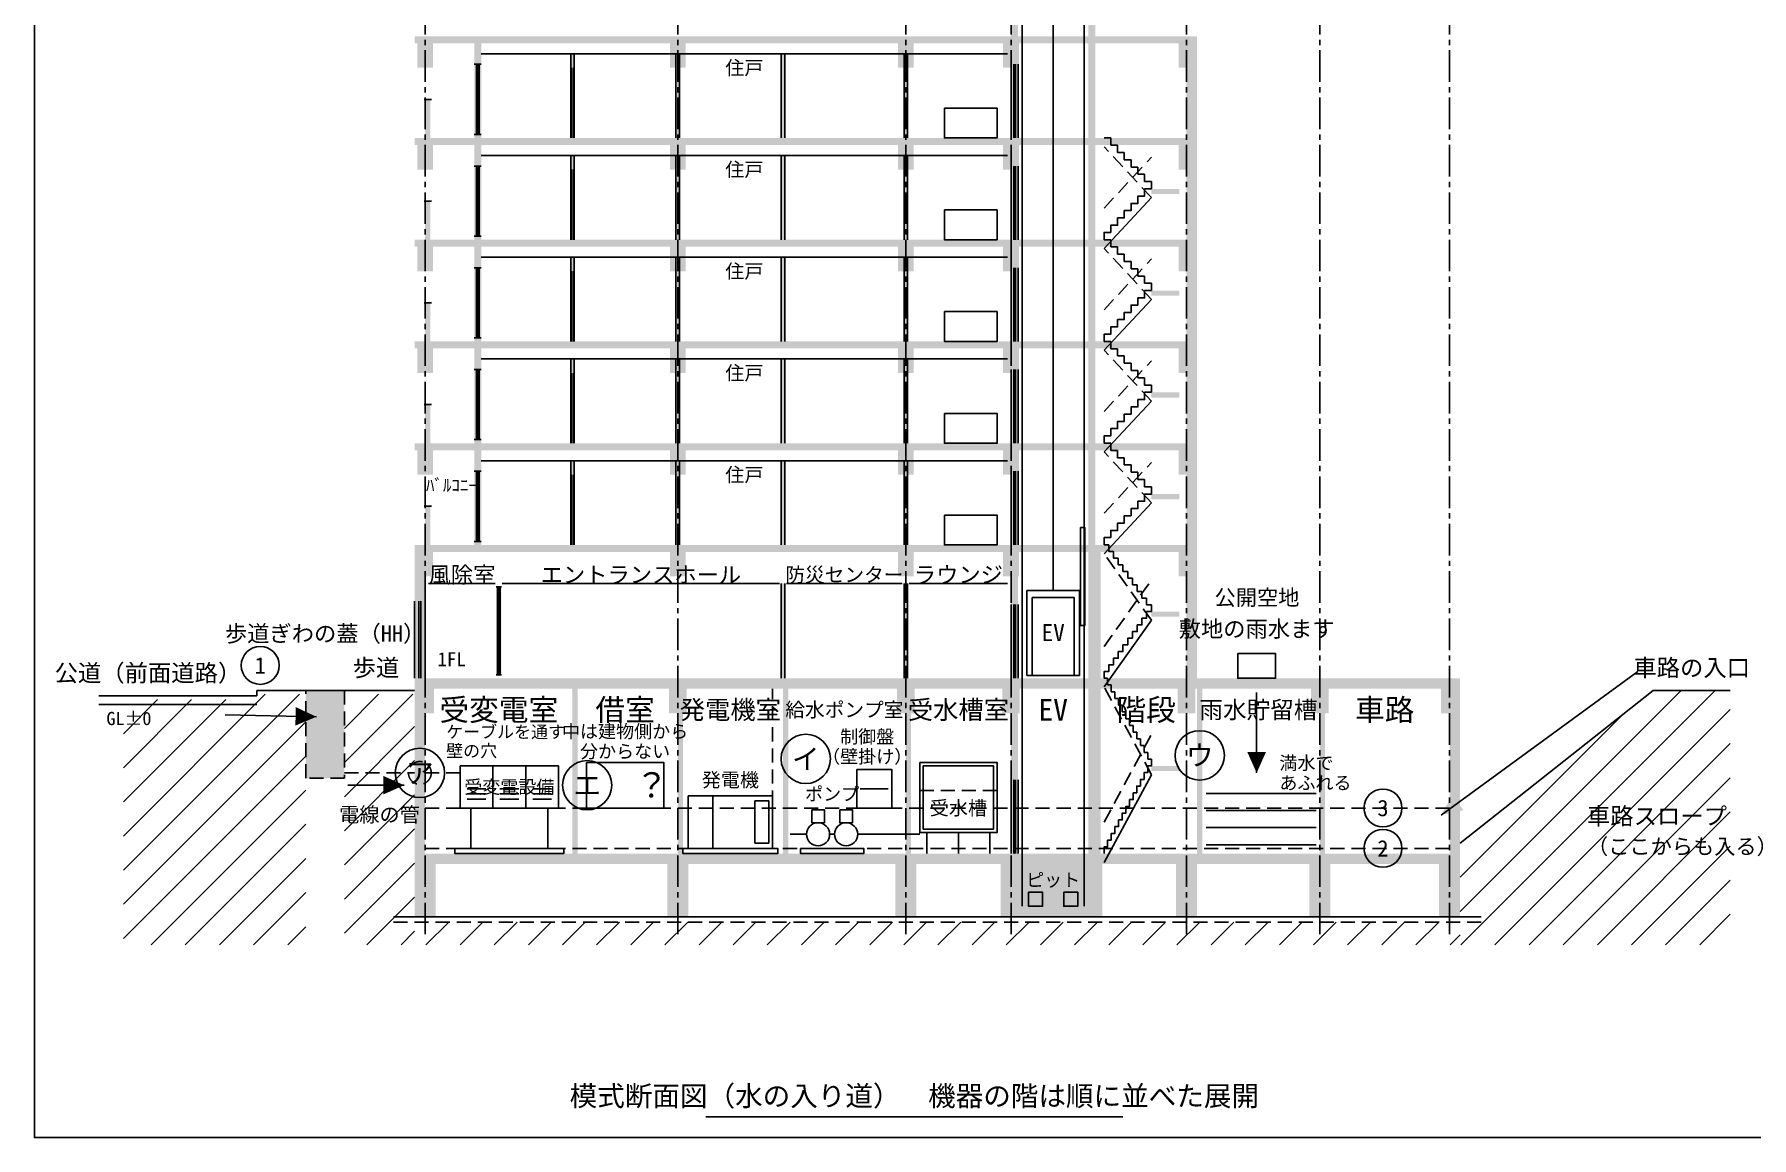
# Model space of a CAD drawing. Header units: millimetres. Extents: x 865 to 74811, y -52649 to -865.
# Drawn here: x 865 to 49811, y -52649 to -21197 of the extents above; entities that cross this region are included whole.
import ezdxf
from ezdxf.enums import TextEntityAlignment as Align

# ---------------------------------------------------------------- set-up
doc = ezdxf.new("R2010")
doc.units = ezdxf.units.MM
doc.linetypes.add('CENTER', pattern=[1350, 900, -150, 150, -150])
doc.linetypes.add('DASHED', pattern=[600, 400, -200])
for name, color, linetype in [('図枠', 7, 'CONTINUOUS'), ('地盤', 8, 'CONTINUOUS'), ('壁', 7, 'CONTINUOUS'), ('寸法', 5, 'CONTINUOUS'), ('建具', 7, 'CONTINUOUS'), ('引込', 5, 'DASHED'), ('文字', 7, 'CONTINUOUS'), ('水の位置', 4, 'DASHED'), ('水の入り道', 4, 'CONTINUOUS'), ('破線', 8, 'DASHED'), ('細線', 8, 'CONTINUOUS'), ('設備', 8, 'CONTINUOUS'), ('通り芯', 1, 'CENTER'), ('道路', 8, 'CONTINUOUS'), ('階段EV', 8, 'CONTINUOUS')]:
    doc.layers.add(name, color=color, linetype=linetype)
doc.styles.add('JP', font='msgothic.ttc')

msp = doc.modelspace()

# ---------------------------------------------------------------- linework, layer by layer
at = {"layer": '図枠'}
msp.add_line((20000, -52054.05), (31891.89, -52054.05), dxfattribs=at)
msp.add_lwpolyline([(864.86, -864.86), (74810.81, -864.86), (74810.81, -52648.65), (864.86, -52648.65)], close=True, dxfattribs=at)
for centre in [(34081.08, -41751.35), (11852.7, -42251.35), (22852.7, -41851.35), (16621.62, -42601.35)]:
    msp.add_circle(centre, 702.7, dxfattribs=at)
at = {"layer": '地盤'}
for p, q in [((3402.7, -44051.35), (7444.59, -40009.46)), ((3402.7, -45024.32), (8417.57, -40009.46)), ((9702.7, -40982.43), (10675.68, -40009.46)), ((9702.7, -41955.41), (11648.65, -40009.46)), ((41502.7, -46197.3), (47798.65, -39901.35)), ((41521.62, -47151.35), (48771.62, -39901.35)), ((3402.7, -41132.43), (4375.68, -40159.46)), ((3402.7, -42105.41), (5348.65, -40159.46)), ((3402.7, -43078.38), (6321.62, -40159.46)), ((41502.7, -45224.32), (46156.05, -40570.98)), ((42494.59, -47151.35), (49202.7, -40443.24)), ((3402.7, -45997.3), (8602.7, -40797.3)), ((9702.7, -42928.38), (11702.7, -40928.38)), ((43467.57, -47151.35), (49202.7, -41416.22)), ((3402.7, -46970.27), (8602.7, -41770.27)), ((9702.7, -43901.35), (11702.7, -41901.35)), ((44440.54, -47151.35), (49202.7, -42389.19)), ((4194.59, -47151.35), (8602.7, -42743.24)), ((9702.7, -44874.32), (11702.7, -42874.32)), ((45413.51, -47151.35), (49202.7, -43362.16)), ((5167.57, -47151.35), (8602.7, -43716.22)), ((9702.7, -45847.3), (11702.7, -43847.3)), ((46386.49, -47151.35), (49202.7, -44335.14)), ((6140.54, -47151.35), (8602.7, -44689.19)), ((9702.7, -46820.27), (11702.7, -44820.27)), ((47359.46, -47151.35), (49202.7, -45308.11)), ((7113.51, -47151.35), (8602.7, -45662.16)), ((10344.59, -47151.35), (11702.7, -45793.24)), ((48332.43, -47151.35), (49202.7, -46281.08)), ((8086.49, -47151.35), (8602.7, -46635.14)), ((11317.57, -47151.35), (11702.7, -46766.22)), ((12025.68, -47151.35), (12675.68, -46501.35)), ((12998.65, -47151.35), (13648.65, -46501.35)), ((13971.62, -47151.35), (14621.62, -46501.35)), ((14944.59, -47151.35), (15594.59, -46501.35)), ((15917.57, -47151.35), (16567.57, -46501.35)), ((16890.54, -47151.35), (17540.54, -46501.35)), ((17863.51, -47151.35), (18513.51, -46501.35)), ((18836.49, -47151.35), (19486.49, -46501.35)), ((19809.46, -47151.35), (20459.46, -46501.35)), ((20782.43, -47151.35), (21432.43, -46501.35)), ((21755.41, -47151.35), (22405.41, -46501.35)), ((22728.38, -47151.35), (23378.38, -46501.35)), ((23701.35, -47151.35), (24351.35, -46501.35)), ((24674.32, -47151.35), (25324.32, -46501.35)), ((25647.3, -47151.35), (26297.3, -46501.35)), ((26620.27, -47151.35), (27270.27, -46501.35)), ((27593.24, -47151.35), (28243.24, -46501.35)), ((28566.22, -47151.35), (29216.22, -46501.35)), ((29539.19, -47151.35), (30189.19, -46501.35)), ((30512.16, -47151.35), (31162.16, -46501.35)), ((31485.14, -47151.35), (32135.14, -46501.35)), ((32458.11, -47151.35), (33108.11, -46501.35)), ((33431.08, -47151.35), (34081.08, -46501.35)), ((34404.05, -47151.35), (35054.05, -46501.35)), ((35377.03, -47151.35), (36027.03, -46501.35)), ((36350, -47151.35), (37000, -46501.35)), ((37322.97, -47151.35), (37972.97, -46501.35)), ((38295.95, -47151.35), (38945.95, -46501.35)), ((39268.92, -47151.35), (39918.92, -46501.35)), ((40241.89, -47151.35), (40891.89, -46501.35)), ((41214.86, -47151.35), (41502.7, -46863.51))]:
    msp.add_line(p, q, dxfattribs=at)
at = {"layer": '壁'}
for points in [[(28702.7, -6151.35), (28902.7, -6151.35), (28702.7, -46051.35), (28902.7, -46051.35)], [(30902.7, -6151.35), (31102.7, -6151.35), (30902.7, -46051.35), (31102.7, -46051.35)], [(11702.7, -21251.35), (34002.7, -21251.35), (11702.7, -21451.35), (34002.7, -21451.35)], [(11777.7, -21451.35), (12227.7, -21451.35), (11777.7, -22151.35), (12227.7, -22151.35)], [(13402.7, -21451.35), (13602.7, -21451.35), (13402.7, -24151.35), (13602.7, -24151.35)], [(18977.7, -21451.35), (19427.7, -21451.35), (18977.7, -22151.35), (19427.7, -22151.35)], [(25477.7, -21451.35), (25927.7, -21451.35), (25477.7, -22151.35), (25927.7, -22151.35)], [(28477.7, -21451.35), (28927.7, -21451.35), (28477.7, -22151.35), (28927.7, -22151.35)], [(33477.7, -21451.35), (33927.7, -21451.35), (33477.7, -22151.35), (33927.7, -22151.35)], [(33702.7, -21251.35), (34002.7, -21251.35), (33702.7, -24151.35), (34002.7, -24151.35)], [(16152.7, -21751.35), (16252.7, -21751.35), (16152.7, -24151.35), (16252.7, -24151.35)], [(19152.7, -21751.35), (19252.7, -21751.35), (19152.7, -24151.35), (19252.7, -24151.35)], [(22152.7, -21751.35), (22252.7, -21751.35), (22152.7, -24151.35), (22252.7, -24151.35)], [(25652.7, -21751.35), (25752.7, -21751.35), (25652.7, -24151.35), (25752.7, -24151.35)], [(13402.7, -22051.35), (13602.7, -22051.35), (13402.7, -24051.35), (13602.7, -24051.35)], [(16152.7, -22151.35), (16252.7, -22151.35), (16152.7, -24151.35), (16252.7, -24151.35)], [(28702.7, -22051.35), (28902.7, -22051.35), (28702.7, -24151.35), (28902.7, -24151.35)], [(12002.7, -23051.35), (12152.7, -23051.35), (12002.7, -24151.35), (12152.7, -24151.35)], [(11702.7, -24151.35), (34002.7, -24151.35), (11702.7, -24351.35), (34002.7, -24351.35)], [(11777.7, -24351.35), (12227.7, -24351.35), (11777.7, -25051.35), (12227.7, -25051.35)], [(13402.7, -24351.35), (13602.7, -24351.35), (13402.7, -27051.35), (13602.7, -27051.35)], [(18977.7, -24351.35), (19427.7, -24351.35), (18977.7, -25051.35), (19427.7, -25051.35)], [(25477.7, -24351.35), (25927.7, -24351.35), (25477.7, -25051.35), (25927.7, -25051.35)], [(28477.7, -24351.35), (28927.7, -24351.35), (28477.7, -25051.35), (28927.7, -25051.35)], [(33477.7, -24351.35), (33927.7, -24351.35), (33477.7, -25051.35), (33927.7, -25051.35)], [(33702.7, -24151.35), (34002.7, -24151.35), (33702.7, -27051.35), (34002.7, -27051.35)], [(13402.7, -24951.35), (13602.7, -24951.35), (13402.7, -26951.35), (13602.7, -26951.35)], [(16152.7, -24651.35), (16252.7, -24651.35), (16152.7, -27051.35), (16252.7, -27051.35)], [(19152.7, -24651.35), (19252.7, -24651.35), (19152.7, -27051.35), (19252.7, -27051.35)], [(22152.7, -24651.35), (22252.7, -24651.35), (22152.7, -27051.35), (22252.7, -27051.35)], [(25652.7, -24651.35), (25752.7, -24651.35), (25652.7, -27051.35), (25752.7, -27051.35)], [(28702.7, -24951.35), (28902.7, -24951.35), (28702.7, -27051.35), (28902.7, -27051.35)], [(16152.7, -25051.35), (16252.7, -25051.35), (16152.7, -27051.35), (16252.7, -27051.35)], [(32702.7, -25601.35), (33502.7, -25601.35), (32702.7, -25751.35), (33502.7, -25751.35)], [(12002.7, -25951.35), (12152.7, -25951.35), (12002.7, -27051.35), (12152.7, -27051.35)], [(11702.7, -27051.35), (34002.7, -27051.35), (11702.7, -27251.35), (34002.7, -27251.35)], [(11777.7, -27251.35), (12227.7, -27251.35), (11777.7, -27951.35), (12227.7, -27951.35)], [(13402.7, -27251.35), (13602.7, -27251.35), (13402.7, -29951.35), (13602.7, -29951.35)], [(18977.7, -27251.35), (19427.7, -27251.35), (18977.7, -27951.35), (19427.7, -27951.35)], [(25477.7, -27251.35), (25927.7, -27251.35), (25477.7, -27951.35), (25927.7, -27951.35)], [(28477.7, -27251.35), (28927.7, -27251.35), (28477.7, -27951.35), (28927.7, -27951.35)], [(33477.7, -27251.35), (33927.7, -27251.35), (33477.7, -27951.35), (33927.7, -27951.35)], [(33702.7, -27051.35), (34002.7, -27051.35), (33702.7, -29951.35), (34002.7, -29951.35)], [(13402.7, -27851.35), (13602.7, -27851.35), (13402.7, -29851.35), (13602.7, -29851.35)], [(16152.7, -27551.35), (16252.7, -27551.35), (16152.7, -29951.35), (16252.7, -29951.35)], [(19152.7, -27551.35), (19252.7, -27551.35), (19152.7, -29951.35), (19252.7, -29951.35)], [(22152.7, -27551.35), (22252.7, -27551.35), (22152.7, -29951.35), (22252.7, -29951.35)], [(25652.7, -27551.35), (25752.7, -27551.35), (25652.7, -29951.35), (25752.7, -29951.35)], [(28702.7, -27851.35), (28902.7, -27851.35), (28702.7, -29951.35), (28902.7, -29951.35)], [(16152.7, -27951.35), (16252.7, -27951.35), (16152.7, -29951.35), (16252.7, -29951.35)], [(12002.7, -28851.35), (12152.7, -28851.35), (12002.7, -29951.35), (12152.7, -29951.35)], [(32702.7, -28501.35), (33502.7, -28501.35), (32702.7, -28651.35), (33502.7, -28651.35)], [(11702.7, -29951.35), (34002.7, -29951.35), (11702.7, -30151.35), (34002.7, -30151.35)], [(11777.7, -30151.35), (12227.7, -30151.35), (11777.7, -30851.35), (12227.7, -30851.35)], [(13402.7, -30151.35), (13602.7, -30151.35), (13402.7, -32851.35), (13602.7, -32851.35)], [(18977.7, -30151.35), (19427.7, -30151.35), (18977.7, -30851.35), (19427.7, -30851.35)], [(25477.7, -30151.35), (25927.7, -30151.35), (25477.7, -30851.35), (25927.7, -30851.35)], [(28477.7, -30151.35), (28927.7, -30151.35), (28477.7, -30851.35), (28927.7, -30851.35)], [(33477.7, -30151.35), (33927.7, -30151.35), (33477.7, -30851.35), (33927.7, -30851.35)], [(33702.7, -29951.35), (34002.7, -29951.35), (33702.7, -32851.35), (34002.7, -32851.35)], [(13402.7, -30751.35), (13602.7, -30751.35), (13402.7, -32751.35), (13602.7, -32751.35)], [(16152.7, -30451.35), (16252.7, -30451.35), (16152.7, -32851.35), (16252.7, -32851.35)], [(19152.7, -30451.35), (19252.7, -30451.35), (19152.7, -32851.35), (19252.7, -32851.35)], [(22152.7, -30451.35), (22252.7, -30451.35), (22152.7, -32851.35), (22252.7, -32851.35)], [(25652.7, -30451.35), (25752.7, -30451.35), (25652.7, -32851.35), (25752.7, -32851.35)], [(28702.7, -30751.35), (28902.7, -30751.35), (28702.7, -32851.35), (28902.7, -32851.35)], [(16152.7, -30851.35), (16252.7, -30851.35), (16152.7, -32851.35), (16252.7, -32851.35)], [(12002.7, -31751.35), (12152.7, -31751.35), (12002.7, -32851.35), (12152.7, -32851.35)], [(32702.7, -31401.35), (33502.7, -31401.35), (32702.7, -31551.35), (33502.7, -31551.35)], [(11702.7, -32851.35), (34002.7, -32851.35), (11702.7, -33051.35), (34002.7, -33051.35)], [(11777.7, -33051.35), (12227.7, -33051.35), (11777.7, -33751.35), (12227.7, -33751.35)], [(13402.7, -33051.35), (13602.7, -33051.35), (13402.7, -35751.35), (13602.7, -35751.35)], [(18977.7, -33051.35), (19427.7, -33051.35), (18977.7, -33751.35), (19427.7, -33751.35)], [(25477.7, -33051.35), (25927.7, -33051.35), (25477.7, -33751.35), (25927.7, -33751.35)], [(28477.7, -33051.35), (28927.7, -33051.35), (28477.7, -33751.35), (28927.7, -33751.35)], [(33477.7, -33051.35), (33927.7, -33051.35), (33477.7, -33751.35), (33927.7, -33751.35)], [(33702.7, -32851.35), (34002.7, -32851.35), (33702.7, -35751.35), (34002.7, -35751.35)], [(13402.7, -33651.35), (13602.7, -33651.35), (13402.7, -35651.35), (13602.7, -35651.35)], [(16152.7, -33351.35), (16252.7, -33351.35), (16152.7, -35751.35), (16252.7, -35751.35)], [(16152.7, -33751.35), (16252.7, -33751.35), (16152.7, -35751.35), (16252.7, -35751.35)], [(19152.7, -33351.35), (19252.7, -33351.35), (19152.7, -35751.35), (19252.7, -35751.35)], [(22152.7, -33351.35), (22252.7, -33351.35), (22152.7, -35751.35), (22252.7, -35751.35)], [(25652.7, -33351.35), (25752.7, -33351.35), (25652.7, -35751.35), (25752.7, -35751.35)], [(28702.7, -33651.35), (28902.7, -33651.35), (28702.7, -35751.35), (28902.7, -35751.35)], [(12002.7, -34651.35), (12152.7, -34651.35), (12002.7, -35751.35), (12152.7, -35751.35)], [(32702.7, -34301.35), (33502.7, -34301.35), (32702.7, -34451.35), (33502.7, -34451.35)], [(11702.7, -35751.35), (12002.7, -35751.35), (11702.7, -39851.35), (12002.7, -39851.35)], [(11702.7, -35751.35), (34002.7, -35751.35), (11702.7, -35951.35), (34002.7, -35951.35)], [(11777.7, -35951.35), (12227.7, -35951.35), (11777.7, -36651.35), (12227.7, -36651.35)], [(18977.7, -35951.35), (19427.7, -35951.35), (18977.7, -36651.35), (19427.7, -36651.35)], [(25477.7, -35951.35), (25927.7, -35951.35), (25477.7, -36651.35), (25927.7, -36651.35)], [(28477.7, -35951.35), (28927.7, -35951.35), (28477.7, -36651.35), (28927.7, -36651.35)], [(28702.7, -35751.35), (28852.7, -35751.35), (28702.7, -39551.35), (28852.7, -39551.35)], [(31102.7, -35751.35), (31252.7, -35751.35), (31102.7, -39551.35), (31252.7, -39551.35)], [(33477.7, -35951.35), (33927.7, -35951.35), (33477.7, -36651.35), (33927.7, -36651.35)], [(33702.7, -35751.35), (34002.7, -35751.35), (33702.7, -39851.35), (34002.7, -39851.35)], [(14027.7, -36951.35), (14177.7, -36951.35), (14027.7, -39451.35), (14177.7, -39451.35)], [(22152.7, -36851.35), (22252.7, -36851.35), (22152.7, -39551.35), (22252.7, -39551.35)], [(25652.7, -36851.35), (25752.7, -36851.35), (25652.7, -39551.35), (25752.7, -39551.35)], [(11702.7, -37351.35), (12002.7, -37351.35), (11702.7, -39551.35), (12002.7, -39551.35)], [(28702.7, -37451.35), (28902.7, -37451.35), (28702.7, -39551.35), (28902.7, -39551.35)], [(32702.7, -37651.35), (33502.7, -37651.35), (32702.7, -37801.35), (33502.7, -37801.35)], [(11702.7, -39551.35), (12002.7, -39551.35), (11702.7, -44551.35), (12002.7, -44551.35)], [(11702.7, -39551.35), (41502.7, -39551.35), (11702.7, -39851.35), (41502.7, -39851.35)], [(41202.7, -39551.35), (41502.7, -39551.35), (41202.7, -44551.35), (41502.7, -44551.35)], [(8602.7, -39901.35), (9702.7, -39901.35), (8602.7, -42401.35), (9702.7, -42401.35)], [(11752.7, -39851.35), (12252.7, -39851.35), (11752.7, -40551.35), (12252.7, -40551.35)], [(16202.7, -39851.35), (16352.7, -39851.35), (16202.7, -44551.35), (16352.7, -44551.35)], [(18952.7, -39851.35), (19452.7, -39851.35), (18952.7, -40551.35), (19452.7, -40551.35)], [(19202.7, -39851.35), (19352.7, -39851.35), (19202.7, -44551.35), (19352.7, -44551.35)], [(22202.7, -39851.35), (22352.7, -39851.35), (22202.7, -44551.35), (22352.7, -44551.35)], [(25452.7, -39851.35), (25952.7, -39851.35), (25452.7, -40551.35), (25952.7, -40551.35)], [(25702.7, -39851.35), (25852.7, -39851.35), (25702.7, -44551.35), (25852.7, -44551.35)], [(28452.7, -39851.35), (28952.7, -39851.35), (28452.7, -40551.35), (28952.7, -40551.35)], [(28702.7, -39851.35), (28852.7, -39851.35), (28702.7, -44551.35), (28852.7, -44551.35)], [(31102.7, -39851.35), (31252.7, -39851.35), (31102.7, -44551.35), (31252.7, -44551.35)], [(33452.7, -39851.35), (33952.7, -39851.35), (33452.7, -40551.35), (33952.7, -40551.35)], [(34002.7, -39851.35), (34152.7, -39851.35), (34002.7, -44551.35), (34152.7, -44551.35)], [(37252.7, -39851.35), (37752.7, -39851.35), (37252.7, -40551.35), (37752.7, -40551.35)], [(37502.7, -39851.35), (37652.7, -39851.35), (37502.7, -44551.35), (37652.7, -44551.35)], [(40952.7, -39851.35), (41452.7, -39851.35), (40952.7, -40551.35), (41452.7, -40551.35)], [(41202.7, -41251.35), (41502.7, -41251.35), (41202.7, -44251.35), (41502.7, -44251.35)], [(32702.7, -42051.35), (33502.7, -42051.35), (32702.7, -42201.35), (33502.7, -42201.35)], [(28702.7, -42451.35), (28902.7, -42451.35), (28702.7, -44551.35), (28902.7, -44551.35)], [(11702.7, -44551.35), (41502.7, -44551.35), (11702.7, -44851.35), (41502.7, -44851.35)], [(11702.7, -44551.35), (12002.7, -44551.35), (11702.7, -46351.35), (12002.7, -46351.35)], [(11702.7, -44851.35), (12302.7, -44851.35), (11702.7, -46351.35), (12302.7, -46351.35)], [(18902.7, -44851.35), (19502.7, -44851.35), (18902.7, -46351.35), (19502.7, -46351.35)], [(25402.7, -44851.35), (26002.7, -44851.35), (25402.7, -46351.35), (26002.7, -46351.35)], [(28402.7, -44851.35), (29002.7, -44851.35), (28402.7, -46351.35), (29002.7, -46351.35)], [(28502.7, -44551.35), (28702.7, -44551.35), (28502.7, -46351.35), (28702.7, -46351.35)], [(28702.7, -44551.35), (31102.7, -44551.35), (28702.7, -46051.35), (31102.7, -46051.35)], [(31102.7, -44551.35), (31302.7, -44551.35), (31102.7, -46351.35), (31302.7, -46351.35)], [(33402.7, -44851.35), (34002.7, -44851.35), (33402.7, -46351.35), (34002.7, -46351.35)], [(37202.7, -44851.35), (37802.7, -44851.35), (37202.7, -46351.35), (37802.7, -46351.35)], [(40902.7, -44851.35), (41502.7, -44851.35), (40902.7, -46351.35), (41502.7, -46351.35)], [(41202.7, -44551.35), (41502.7, -44551.35), (41202.7, -46351.35), (41502.7, -46351.35)], [(28702.7, -46051.35), (31102.7, -46051.35), (28702.7, -46351.35), (31102.7, -46351.35)]]:
    msp.add_solid(points, dxfattribs=at)
at = {"layer": '寸法'}
for p, q in [((34260.81, -42837.84), (37394.59, -42837.84)), ((34260.81, -43324.32), (37394.59, -43324.32)), ((34260.81, -43810.81), (37394.59, -43810.81)), ((34260.81, -44297.3), (37394.59, -44297.3))]:
    msp.add_line(p, q, dxfattribs=at)
msp.add_lwpolyline([(35162.16, -38848.65), (36243.24, -38848.65), (36243.24, -39551.35), (35162.16, -39551.35)], close=True, dxfattribs=at)
at = {"layer": '建具'}
for p, q in [((13502.7, -24051.35), (13502.7, -22051.35)), ((16177.7, -24151.35), (16177.7, -22151.35)), ((16227.7, -24151.35), (16227.7, -22151.35)), ((28777.7, -24151.35), (28777.7, -22051.35)), ((28827.7, -24151.35), (28827.7, -22051.35)), ((11972.7, -23051.35), (12182.7, -23051.35)), ((13502.7, -26951.35), (13502.7, -24951.35)), ((28777.7, -27051.35), (28777.7, -24951.35)), ((28827.7, -27051.35), (28827.7, -24951.35)), ((16177.7, -27051.35), (16177.7, -25051.35)), ((16227.7, -27051.35), (16227.7, -25051.35)), ((11972.7, -25951.35), (12182.7, -25951.35)), ((13502.7, -29851.35), (13502.7, -27851.35)), ((28777.7, -29951.35), (28777.7, -27851.35)), ((28827.7, -29951.35), (28827.7, -27851.35)), ((16177.7, -29951.35), (16177.7, -27951.35)), ((16227.7, -29951.35), (16227.7, -27951.35)), ((11972.7, -28851.35), (12182.7, -28851.35)), ((13502.7, -32751.35), (13502.7, -30751.35)), ((28777.7, -32851.35), (28777.7, -30751.35)), ((28827.7, -32851.35), (28827.7, -30751.35)), ((16177.7, -32851.35), (16177.7, -30851.35)), ((16227.7, -32851.35), (16227.7, -30851.35)), ((11972.7, -31751.35), (12182.7, -31751.35)), ((13502.7, -35651.35), (13502.7, -33651.35)), ((16177.7, -35751.35), (16177.7, -33751.35)), ((16227.7, -35751.35), (16227.7, -33751.35)), ((28777.7, -35751.35), (28777.7, -33651.35)), ((28827.7, -35751.35), (28827.7, -33651.35)), ((11972.7, -34651.35), (12182.7, -34651.35)), ((14102.7, -39451.35), (14102.7, -36951.35)), ((11827.7, -39551.35), (11827.7, -37351.35)), ((11877.7, -39551.35), (11877.7, -37351.35)), ((28777.7, -39551.35), (28777.7, -37451.35)), ((28827.7, -39551.35), (28827.7, -37451.35)), ((28777.7, -44551.35), (28777.7, -42451.35)), ((28827.7, -44551.35), (28827.7, -42451.35))]:
    msp.add_line(p, q, dxfattribs=at)
at = {"layer": '引込'}
for p, q in [((9702.7, -42251.35), (11702.7, -42251.35)), ((12002.7, -42251.35), (13002.7, -42251.35))]:
    msp.add_line(p, q, dxfattribs=at)
msp.add_lwpolyline([(8602.7, -39901.35), (9702.7, -39901.35), (9702.7, -42401.35), (8602.7, -42401.35)], close=True, dxfattribs=at)
msp.add_circle((11852.7, -42251.35), 324.32, dxfattribs=at)
at = {"layer": '水の位置'}
for p, q in [((12002.7, -43251.35), (41202.7, -43251.35)), ((12002.7, -44401.35), (41202.7, -44401.35))]:
    msp.add_line(p, q, dxfattribs=at)
at = {"layer": '水の入り道'}
for p, q in [((46570.27, -39360.81), (40962.16, -43451.35)), ((35702.7, -39959.46), (35702.7, -42251.35)), ((6302.7, -40591.89), (8902.7, -40651.35)), ((9802.7, -42601.35), (11402.7, -42601.35))]:
    msp.add_line(p, q, dxfattribs=at)
for centre in [(7302.7, -39186.49), (39302.7, -43251.35), (39302.7, -44401.35)]:
    msp.add_circle(centre, 540.54, dxfattribs=at)
for points in [[(8902.7, -40651.35), (8304.54, -40902.23), (8316.63, -40373.39)], [(35702.7, -42251.35), (35438.21, -41659.08), (35967.2, -41659.08)], [(11402.7, -42601.35), (10810.43, -42865.84), (10810.43, -42336.86)], [(40962.16, -43451.35), (41284.81, -42888.64), (41596.54, -43316.02)]]:
    msp.add_solid(points, dxfattribs=at)
at = {"layer": '破線'}
for p, q in [((32702.7, -25851.35), (31352.7, -24401.35)), ((31352.7, -26151.35), (32702.7, -24701.35)), ((32702.7, -28751.35), (31352.7, -27301.35)), ((31352.7, -29051.35), (32702.7, -27601.35)), ((32702.7, -31651.35), (31352.7, -30201.35)), ((31352.7, -31951.35), (32702.7, -30501.35)), ((32702.7, -34551.35), (31352.7, -33101.35)), ((31352.7, -34851.35), (32702.7, -33401.35)), ((32702.7, -37901.35), (31352.7, -36001.35)), ((31352.7, -38651.35), (32702.7, -36751.35)), ((21902.7, -43151.35), (21902.7, -39851.35)), ((32702.7, -42301.35), (31352.7, -39801.35)), ((31352.7, -43651.35), (32702.7, -41151.35)), ((26102.7, -42751.35), (28302.7, -42751.35)), ((11102.7, -46501.35), (42102.7, -46501.35))]:
    msp.add_line(p, q, dxfattribs=at)
for points in [[(32702.7, -25601.35), (32702.7, -25394.21), (32509.85, -25394.21), (32509.85, -25394.21), (32509.85, -25187.07), (32316.99, -25187.07), (32316.99, -25187.07), (32316.99, -24979.92), (32124.13, -24979.92), (32124.13, -24979.92), (32124.13, -24772.78), (31931.27, -24772.78), (31931.27, -24772.78), (31931.27, -24565.64), (31738.42, -24565.64), (31738.42, -24565.64), (31738.42, -24358.49), (31545.56, -24358.49), (31545.56, -24358.49), (31545.56, -24151.35), (31352.7, -24151.35)], [(32702.7, -28501.35), (32702.7, -28294.21), (32509.85, -28294.21), (32509.85, -28294.21), (32509.85, -28087.07), (32316.99, -28087.07), (32316.99, -28087.07), (32316.99, -27879.92), (32124.13, -27879.92), (32124.13, -27879.92), (32124.13, -27672.78), (31931.27, -27672.78), (31931.27, -27672.78), (31931.27, -27465.64), (31738.42, -27465.64), (31738.42, -27465.64), (31738.42, -27258.49), (31545.56, -27258.49), (31545.56, -27258.49), (31545.56, -27051.35), (31352.7, -27051.35)], [(32702.7, -31401.35), (32702.7, -31194.21), (32509.85, -31194.21), (32509.85, -31194.21), (32509.85, -30987.07), (32316.99, -30987.07), (32316.99, -30987.07), (32316.99, -30779.92), (32124.13, -30779.92), (32124.13, -30779.92), (32124.13, -30572.78), (31931.27, -30572.78), (31931.27, -30572.78), (31931.27, -30365.64), (31738.42, -30365.64), (31738.42, -30365.64), (31738.42, -30158.49), (31545.56, -30158.49), (31545.56, -30158.49), (31545.56, -29951.35), (31352.7, -29951.35)], [(32702.7, -34301.35), (32702.7, -34094.21), (32509.85, -34094.21), (32509.85, -34094.21), (32509.85, -33887.07), (32316.99, -33887.07), (32316.99, -33887.07), (32316.99, -33679.92), (32124.13, -33679.92), (32124.13, -33679.92), (32124.13, -33472.78), (31931.27, -33472.78), (31931.27, -33472.78), (31931.27, -33265.64), (31738.42, -33265.64), (31738.42, -33265.64), (31738.42, -33058.49), (31545.56, -33058.49), (31545.56, -33058.49), (31545.56, -32851.35), (31352.7, -32851.35)], [(32702.7, -37651.35), (32702.7, -37461.35), (32567.7, -37461.35), (32567.7, -37461.35), (32567.7, -37271.35), (32432.7, -37271.35), (32432.7, -37271.35), (32432.7, -37081.35), (32297.7, -37081.35), (32297.7, -37081.35), (32297.7, -36891.35), (32162.7, -36891.35), (32162.7, -36891.35), (32162.7, -36701.35), (32027.7, -36701.35), (32027.7, -36701.35), (32027.7, -36511.35), (31892.7, -36511.35), (31892.7, -36511.35), (31892.7, -36321.35), (31757.7, -36321.35), (31757.7, -36321.35), (31757.7, -36131.35), (31622.7, -36131.35), (31622.7, -36131.35), (31622.7, -35941.35), (31487.7, -35941.35), (31487.7, -35941.35), (31487.7, -35751.35), (31352.7, -35751.35)], [(32702.7, -42051.35), (32702.7, -41859.04), (32598.86, -41859.04), (32598.86, -41859.04), (32598.86, -41666.74), (32495.01, -41666.74), (32495.01, -41666.74), (32495.01, -41474.43), (32391.16, -41474.43), (32391.16, -41474.43), (32391.16, -41282.12), (32287.32, -41282.12), (32287.32, -41282.12), (32287.32, -41089.81), (32183.47, -41089.81), (32183.47, -41089.81), (32183.47, -40897.51), (32079.63, -40897.51), (32079.63, -40897.51), (32079.63, -40705.2), (31975.78, -40705.2), (31975.78, -40705.2), (31975.78, -40512.89), (31871.93, -40512.89), (31871.93, -40512.89), (31871.93, -40320.58), (31768.09, -40320.58), (31768.09, -40320.58), (31768.09, -40128.27), (31664.24, -40128.27), (31664.24, -40128.27), (31664.24, -39935.97), (31560.4, -39935.97), (31560.4, -39935.97), (31560.4, -39743.66), (31456.55, -39743.66), (31456.55, -39743.66), (31456.55, -39551.35), (31352.7, -39551.35)]]:
    msp.add_lwpolyline(points, dxfattribs=at)
at = {"layer": '細線'}
for p, q in [((29902.7, -37051.35), (29902.7, -8151.35)), ((29022.7, -46051.35), (29022.7, -8951.35)), ((30782.7, -46051.35), (30782.7, -8951.35)), ((13602.7, -21751.35), (28602.7, -21751.35)), ((16152.7, -24151.35), (16152.7, -21751.35)), ((16252.7, -24151.35), (16252.7, -21751.35)), ((19152.7, -24151.35), (19152.7, -21751.35)), ((19252.7, -24151.35), (19252.7, -21751.35)), ((22152.7, -24151.35), (22152.7, -21751.35)), ((22252.7, -24151.35), (22252.7, -21751.35)), ((25652.7, -24151.35), (25652.7, -21751.35)), ((25752.7, -24151.35), (25752.7, -21751.35)), ((13402.7, -22051.35), (13602.7, -22051.35)), ((13462.7, -24051.35), (13462.7, -22051.35)), ((13542.7, -24051.35), (13542.7, -22051.35)), ((16152.7, -24151.35), (16152.7, -22151.35)), ((16252.7, -24151.35), (16252.7, -22151.35)), ((28702.7, -24151.35), (28702.7, -22051.35)), ((28902.7, -24151.35), (28902.7, -22051.35)), ((13402.7, -24051.35), (13602.7, -24051.35)), ((13402.7, -24951.35), (13602.7, -24951.35)), ((13462.7, -26951.35), (13462.7, -24951.35)), ((13542.7, -26951.35), (13542.7, -24951.35)), ((13602.7, -24651.35), (28602.7, -24651.35)), ((16152.7, -27051.35), (16152.7, -24651.35)), ((16252.7, -27051.35), (16252.7, -24651.35)), ((19152.7, -27051.35), (19152.7, -24651.35)), ((19252.7, -27051.35), (19252.7, -24651.35)), ((22152.7, -27051.35), (22152.7, -24651.35)), ((22252.7, -27051.35), (22252.7, -24651.35)), ((25652.7, -27051.35), (25652.7, -24651.35)), ((25752.7, -27051.35), (25752.7, -24651.35)), ((28702.7, -27051.35), (28702.7, -24951.35)), ((28902.7, -27051.35), (28902.7, -24951.35)), ((16152.7, -27051.35), (16152.7, -25051.35)), ((16252.7, -27051.35), (16252.7, -25051.35)), ((13402.7, -26951.35), (13602.7, -26951.35)), ((13402.7, -27851.35), (13602.7, -27851.35)), ((13462.7, -29851.35), (13462.7, -27851.35)), ((13542.7, -29851.35), (13542.7, -27851.35)), ((13602.7, -27551.35), (28602.7, -27551.35)), ((16152.7, -29951.35), (16152.7, -27551.35)), ((16252.7, -29951.35), (16252.7, -27551.35)), ((19152.7, -29951.35), (19152.7, -27551.35)), ((19252.7, -29951.35), (19252.7, -27551.35)), ((22152.7, -29951.35), (22152.7, -27551.35)), ((22252.7, -29951.35), (22252.7, -27551.35)), ((25652.7, -29951.35), (25652.7, -27551.35)), ((25752.7, -29951.35), (25752.7, -27551.35)), ((28702.7, -29951.35), (28702.7, -27851.35)), ((28902.7, -29951.35), (28902.7, -27851.35)), ((16152.7, -29951.35), (16152.7, -27951.35)), ((16252.7, -29951.35), (16252.7, -27951.35)), ((13402.7, -29851.35), (13602.7, -29851.35)), ((13402.7, -30751.35), (13602.7, -30751.35)), ((13462.7, -32751.35), (13462.7, -30751.35)), ((13542.7, -32751.35), (13542.7, -30751.35)), ((13602.7, -30451.35), (28602.7, -30451.35)), ((16152.7, -32851.35), (16152.7, -30451.35)), ((16252.7, -32851.35), (16252.7, -30451.35)), ((19152.7, -32851.35), (19152.7, -30451.35)), ((19252.7, -32851.35), (19252.7, -30451.35)), ((22152.7, -32851.35), (22152.7, -30451.35)), ((22252.7, -32851.35), (22252.7, -30451.35)), ((25652.7, -32851.35), (25652.7, -30451.35)), ((25752.7, -32851.35), (25752.7, -30451.35)), ((28702.7, -32851.35), (28702.7, -30751.35)), ((28902.7, -32851.35), (28902.7, -30751.35)), ((16152.7, -32851.35), (16152.7, -30851.35)), ((16252.7, -32851.35), (16252.7, -30851.35)), ((13402.7, -32751.35), (13602.7, -32751.35)), ((13402.7, -33651.35), (13602.7, -33651.35)), ((13462.7, -35651.35), (13462.7, -33651.35)), ((13542.7, -35651.35), (13542.7, -33651.35)), ((13602.7, -33351.35), (28602.7, -33351.35)), ((16152.7, -35751.35), (16152.7, -33351.35)), ((16152.7, -35751.35), (16152.7, -33751.35)), ((16252.7, -35751.35), (16252.7, -33351.35)), ((16252.7, -35751.35), (16252.7, -33751.35)), ((19152.7, -35751.35), (19152.7, -33351.35)), ((19252.7, -35751.35), (19252.7, -33351.35)), ((22152.7, -35751.35), (22152.7, -33351.35)), ((22252.7, -35751.35), (22252.7, -33351.35)), ((25652.7, -35751.35), (25652.7, -33351.35)), ((25752.7, -35751.35), (25752.7, -33351.35)), ((28702.7, -35751.35), (28702.7, -33651.35)), ((28902.7, -35751.35), (28902.7, -33651.35)), ((13402.7, -35651.35), (13602.7, -35651.35)), ((12102.7, -36851.35), (14002.7, -36851.35)), ((14027.7, -36951.35), (14177.7, -36951.35)), ((14062.7, -39451.35), (14062.7, -36951.35)), ((14142.7, -39451.35), (14142.7, -36951.35)), ((14202.7, -36851.35), (22102.7, -36851.35)), ((22152.7, -39551.35), (22152.7, -36851.35)), ((22252.7, -39551.35), (22252.7, -36851.35)), ((22302.7, -36851.35), (25602.7, -36851.35)), ((25652.7, -39551.35), (25652.7, -36851.35)), ((25752.7, -39551.35), (25752.7, -36851.35)), ((25802.7, -36851.35), (28602.7, -36851.35)), ((11702.7, -39551.35), (11702.7, -37351.35)), ((12002.7, -39551.35), (12002.7, -37351.35)), ((28702.7, -39551.35), (28702.7, -37451.35)), ((28902.7, -39551.35), (28902.7, -37451.35)), ((14027.7, -39451.35), (14177.7, -39451.35)), ((2702.7, -40301.35), (7202.7, -40301.35)), ((13936.04, -43251.35), (13936.04, -42051.35)), ((14869.37, -43251.35), (14869.37, -42051.35)), ((28702.7, -44551.35), (28702.7, -42451.35)), ((28902.7, -44551.35), (28902.7, -42451.35)), ((13202.7, -42701.35), (13736.04, -42701.35)), ((13202.7, -42851.35), (13736.04, -42851.35)), ((13202.7, -43001.35), (13736.04, -43001.35)), ((14136.04, -42701.35), (14669.37, -42701.35)), ((14136.04, -42851.35), (14669.37, -42851.35)), ((14136.04, -43001.35), (14669.37, -43001.35)), ((15069.37, -42701.35), (15602.7, -42701.35)), ((15069.37, -42851.35), (15602.7, -42851.35)), ((15069.37, -43001.35), (15602.7, -43001.35)), ((20202.7, -44401.35), (20202.7, -42901.35)), ((24402.7, -42701.35), (25202.7, -42701.35)), ((22402.7, -44001.35), (22872.7, -44001.35)), ((23532.7, -44001.35), (23672.7, -44001.35)), ((24332.7, -44001.35), (25702.7, -44001.35)), ((25702.7, -44001.35), (26102.7, -44001.35)), ((26302.7, -44551.35), (26302.7, -43951.35)), ((27202.7, -44551.35), (27202.7, -43951.35)), ((28102.7, -44551.35), (28102.7, -43951.35)), ((11102.7, -46351.35), (42102.7, -46351.35))]:
    msp.add_line(p, q, dxfattribs=at)
for points in [[(26802.7, -23301.35), (28302.7, -23301.35), (28302.7, -24151.35), (26802.7, -24151.35)], [(26802.7, -26201.35), (28302.7, -26201.35), (28302.7, -27051.35), (26802.7, -27051.35)], [(26802.7, -29101.35), (28302.7, -29101.35), (28302.7, -29951.35), (26802.7, -29951.35)], [(26802.7, -32001.35), (28302.7, -32001.35), (28302.7, -32851.35), (26802.7, -32851.35)], [(26802.7, -34901.35), (28302.7, -34901.35), (28302.7, -35751.35), (26802.7, -35751.35)], [(30682.7, -35251.35), (30802.7, -35251.35), (30802.7, -38051.35), (30682.7, -38051.35)], [(29302.7, -37251.35), (30502.7, -37251.35), (30502.7, -39471.35), (29302.7, -39471.35)], [(26202.7, -42051.35), (28202.7, -42051.35), (28202.7, -43851.35), (26202.7, -43851.35)], [(21402.7, -43051.35), (21802.7, -43051.35), (21802.7, -44251.35), (21402.7, -44251.35)], [(23022.7, -43301.35), (23382.7, -43301.35), (23382.7, -43671.35), (23022.7, -43671.35)], [(23822.7, -43301.35), (24182.7, -43301.35), (24182.7, -43671.35), (23822.7, -43671.35)]]:
    msp.add_lwpolyline(points, close=True, dxfattribs=at)
at = {"layer": '設備'}
for p, q in [((13302.7, -43251.35), (13302.7, -44401.35)), ((15502.7, -43251.35), (15502.7, -44401.35))]:
    msp.add_line(p, q, dxfattribs=at)
for points in [[(29152.7, -37051.35), (30652.7, -37051.35), (30652.7, -39471.35), (29152.7, -39471.35)], [(13002.7, -42051.35), (15802.7, -42051.35), (15802.7, -43251.35), (13002.7, -43251.35)], [(16602.7, -41951.35), (18802.7, -41951.35), (18802.7, -43251.35), (16602.7, -43251.35)], [(26102.7, -41951.35), (28302.7, -41951.35), (28302.7, -43951.35), (26102.7, -43951.35)], [(24302.7, -42151.35), (25302.7, -42151.35), (25302.7, -43251.35), (24302.7, -43251.35)], [(19502.7, -42901.35), (21902.7, -42901.35), (21902.7, -44401.35), (19502.7, -44401.35)], [(12852.7, -44401.35), (15952.7, -44401.35), (15952.7, -44551.35), (12852.7, -44551.35)], [(19352.7, -44401.35), (22052.7, -44401.35), (22052.7, -44551.35), (19352.7, -44551.35)], [(22702.7, -44401.35), (24502.7, -44401.35), (24502.7, -44551.35), (22702.7, -44551.35)], [(29202.7, -45651.35), (29602.7, -45651.35), (29602.7, -46051.35), (29202.7, -46051.35)], [(30202.7, -45651.35), (30602.7, -45651.35), (30602.7, -46051.35), (30202.7, -46051.35)]]:
    msp.add_lwpolyline(points, close=True, dxfattribs=at)
for centre in [(23202.7, -44001.35), (24002.7, -44001.35)]:
    msp.add_circle(centre, 330, dxfattribs=at)
at = {"layer": '通り芯'}
for p, q in [((12002.7, -46851.35), (12002.7, -4151.35)), ((19202.7, -46851.35), (19202.7, -4151.35)), ((25702.7, -46851.35), (25702.7, -4151.35)), ((28702.7, -46851.35), (28702.7, -4151.35)), ((33702.7, -46851.35), (33702.7, -4151.35)), ((37502.7, -46851.35), (37502.7, -4151.35)), ((41202.7, -46851.35), (41202.7, -4151.35))]:
    msp.add_line(p, q, dxfattribs=at)
at = {"layer": '道路'}
for p, q in [((2702.7, -40051.35), (7202.7, -40051.35)), ((7202.7, -40051.35), (7202.7, -39901.35)), ((7202.7, -39901.35), (11702.7, -39901.35)), ((41502.7, -44251.35), (47002.7, -39901.35)), ((47002.7, -39901.35), (49202.7, -39901.35))]:
    msp.add_line(p, q, dxfattribs=at)
at = {"layer": '階段EV'}
for p, q in [((31352.7, -27301.35), (32702.7, -25851.35)), ((31352.7, -30201.35), (32702.7, -28751.35)), ((31352.7, -33101.35), (32702.7, -31651.35)), ((31352.7, -36001.35), (32702.7, -34551.35)), ((31352.7, -39801.35), (32702.7, -37901.35)), ((31352.7, -44801.35), (32702.7, -42301.35))]:
    msp.add_line(p, q, dxfattribs=at)
for points in [[(31352.7, -27051.35), (31352.7, -26844.21), (31545.56, -26844.21), (31545.56, -26844.21), (31545.56, -26637.07), (31738.42, -26637.07), (31738.42, -26637.07), (31738.42, -26429.92), (31931.27, -26429.92), (31931.27, -26429.92), (31931.27, -26222.78), (32124.13, -26222.78), (32124.13, -26222.78), (32124.13, -26015.64), (32316.99, -26015.64), (32316.99, -26015.64), (32316.99, -25808.49), (32509.85, -25808.49), (32509.85, -25808.49), (32509.85, -25601.35), (32702.7, -25601.35)], [(31352.7, -29951.35), (31352.7, -29744.21), (31545.56, -29744.21), (31545.56, -29744.21), (31545.56, -29537.07), (31738.42, -29537.07), (31738.42, -29537.07), (31738.42, -29329.92), (31931.27, -29329.92), (31931.27, -29329.92), (31931.27, -29122.78), (32124.13, -29122.78), (32124.13, -29122.78), (32124.13, -28915.64), (32316.99, -28915.64), (32316.99, -28915.64), (32316.99, -28708.49), (32509.85, -28708.49), (32509.85, -28708.49), (32509.85, -28501.35), (32702.7, -28501.35)], [(31352.7, -32851.35), (31352.7, -32644.21), (31545.56, -32644.21), (31545.56, -32644.21), (31545.56, -32437.07), (31738.42, -32437.07), (31738.42, -32437.07), (31738.42, -32229.92), (31931.27, -32229.92), (31931.27, -32229.92), (31931.27, -32022.78), (32124.13, -32022.78), (32124.13, -32022.78), (32124.13, -31815.64), (32316.99, -31815.64), (32316.99, -31815.64), (32316.99, -31608.49), (32509.85, -31608.49), (32509.85, -31608.49), (32509.85, -31401.35), (32702.7, -31401.35)], [(31352.7, -35751.35), (31352.7, -35544.21), (31545.56, -35544.21), (31545.56, -35544.21), (31545.56, -35337.07), (31738.42, -35337.07), (31738.42, -35337.07), (31738.42, -35129.92), (31931.27, -35129.92), (31931.27, -35129.92), (31931.27, -34922.78), (32124.13, -34922.78), (32124.13, -34922.78), (32124.13, -34715.64), (32316.99, -34715.64), (32316.99, -34715.64), (32316.99, -34508.49), (32509.85, -34508.49), (32509.85, -34508.49), (32509.85, -34301.35), (32702.7, -34301.35)], [(31352.7, -39551.35), (31352.7, -39361.35), (31487.7, -39361.35), (31487.7, -39361.35), (31487.7, -39171.35), (31622.7, -39171.35), (31622.7, -39171.35), (31622.7, -38981.35), (31757.7, -38981.35), (31757.7, -38981.35), (31757.7, -38791.35), (31892.7, -38791.35), (31892.7, -38791.35), (31892.7, -38601.35), (32027.7, -38601.35), (32027.7, -38601.35), (32027.7, -38411.35), (32162.7, -38411.35), (32162.7, -38411.35), (32162.7, -38221.35), (32297.7, -38221.35), (32297.7, -38221.35), (32297.7, -38031.35), (32432.7, -38031.35), (32432.7, -38031.35), (32432.7, -37841.35), (32567.7, -37841.35), (32567.7, -37841.35), (32567.7, -37651.35), (32702.7, -37651.35)], [(31352.7, -44551.35), (31352.7, -44359.04), (31456.55, -44359.04), (31456.55, -44359.04), (31456.55, -44166.74), (31560.4, -44166.74), (31560.4, -44166.74), (31560.4, -43974.43), (31664.24, -43974.43), (31664.24, -43974.43), (31664.24, -43782.12), (31768.09, -43782.12), (31768.09, -43782.12), (31768.09, -43589.81), (31871.93, -43589.81), (31871.93, -43589.81), (31871.93, -43397.51), (31975.78, -43397.51), (31975.78, -43397.51), (31975.78, -43205.2), (32079.63, -43205.2), (32079.63, -43205.2), (32079.63, -43012.89), (32183.47, -43012.89), (32183.47, -43012.89), (32183.47, -42820.58), (32287.32, -42820.58), (32287.32, -42820.58), (32287.32, -42628.27), (32391.16, -42628.27), (32391.16, -42628.27), (32391.16, -42435.97), (32495.01, -42435.97), (32495.01, -42435.97), (32495.01, -42243.66), (32598.86, -42243.66), (32598.86, -42243.66), (32598.86, -42051.35), (32702.7, -42051.35)]]:
    msp.add_lwpolyline(points, dxfattribs=at)

# ---------------------------------------------------------------- texts
at = {"layer": '寸法', "style": 'JP'}
for s, height, p in [('歩道ぎわの蓋（HH）', 465.4, (9152.7, -38279.73)), ('敷地の雨水ます', 465.4, (35702.7, -38145.95)), ('電線の管', 421.1, (10702.7, -43440.54))]:
    msp.add_text(s, height=height, dxfattribs=at).set_placement(p, align=Align.MIDDLE_CENTER)
for s, height, p in [('1FL', 398.9, (12351.35, -39010.81)), ('GL±0', 376.8, (2918.92, -40700)), ('ケーブルを通す', 354.6, (12602.7, -41081.08)), ('壁の穴', 354.6, (12602.7, -41621.62)), ('満水で', 376.8, (36351.35, -41967.57)), ('あふれる', 376.8, (36351.35, -42535.14)), ('（ここからも入る）', 443.2, (45117.57, -44346.62))]:
    msp.add_text(s, height=height, dxfattribs=at).set_placement(p, align=Align.MIDDLE_LEFT)
at = {"layer": '文字', "style": 'JP'}
for s, height, p in [('住戸', 398.9, (21102.7, -22151.35)), ('住戸', 398.9, (21102.7, -25051.35)), ('住戸', 398.9, (21102.7, -27951.35)), ('住戸', 398.9, (21102.7, -30851.35)), ('住戸', 398.9, (21102.7, -33751.35)), ('ﾊﾞﾙｺﾆｰ', 354.6, (12752.7, -34051.35)), ('風除室', 465.4, (13052.7, -36601.35)), ('エントランスホール', 465.4, (18152.7, -36601.35)), ('防災センター', 411.4, (23952.7, -36601.35)), ('ラウンジ', 465.4, (27202.7, -36601.35)), ('EV', 487.6, (29902.7, -38251.35)), ('1', 465.4, (7302.7, -39186.49)), ('受変電室', 620.5, (14102.7, -40451.35)), ('借室', 620.5, (17702.7, -40451.35)), ('発電機室', 528.9, (20702.7, -40451.35)), ('受水槽室', 528.9, (27202.7, -40451.35)), ('階段', 620.5, (32552.7, -40451.35)), ('雨水貯留槽', 493.6, (35752.7, -40451.35)), ('車路', 620.5, (39352.7, -40451.35)), ('給水ポンプ室', 411.4, (23952.7, -40451.35)), ('EV', 620.5, (29902.7, -40451.35)), ('中は建物側から', 376.8, (17702.7, -41067.57)), ('制御盤', 376.8, (24602.7, -41217.57)), ('分からない', 376.8, (17702.7, -41635.14)), ('イ', 576.2, (22852.7, -41851.35)), ('（壁掛け）', 376.8, (24602.7, -41785.14)), ('ウ', 576.2, (34081.08, -41751.35)), ('ア', 576.2, (11852.7, -42251.35)), ('受変電設備', 376.8, (14402.7, -42651.35)), ('エ', 576.2, (16621.62, -42601.35)), ('？', 709.2, (18459.46, -42601.35)), ('発電機', 398.9, (20702.7, -42451.35)), ('ポンプ', 376.8, (23602.7, -42851.35)), ('受水槽', 398.9, (27202.7, -43251.35)), ('3', 465.4, (39302.7, -43251.35)), ('2', 465.4, (39302.7, -44401.35)), ('ピット', 376.8, (29902.7, -45301.35)), ('模式断面図（水の入り道）\u3000機器の階は順に並べた展開', 576.2, (25945.95, -51459.46))]:
    msp.add_text(s, height=height, dxfattribs=at).set_placement(p, align=Align.MIDDLE_CENTER)
msp.add_text('公開空地', height=443.2, dxfattribs=at).set_placement((34502.7, -37251.35), align=Align.MIDDLE_LEFT)
at = {"layer": '道路', "style": 'JP'}
for s, p in [('公道（前面道路）', (4102.7, -39402.7)), ('歩道', (10602.7, -39252.7)), ('車路の入口', (48102.7, -39252.7))]:
    msp.add_text(s, height=487.6, dxfattribs=at).set_placement(p, align=Align.MIDDLE_CENTER)
msp.add_text('車路スロープ', height=487.6, dxfattribs=at).set_placement((45117.57, -43481.76), align=Align.MIDDLE_LEFT)

doc.saveas('drawing.dxf')
